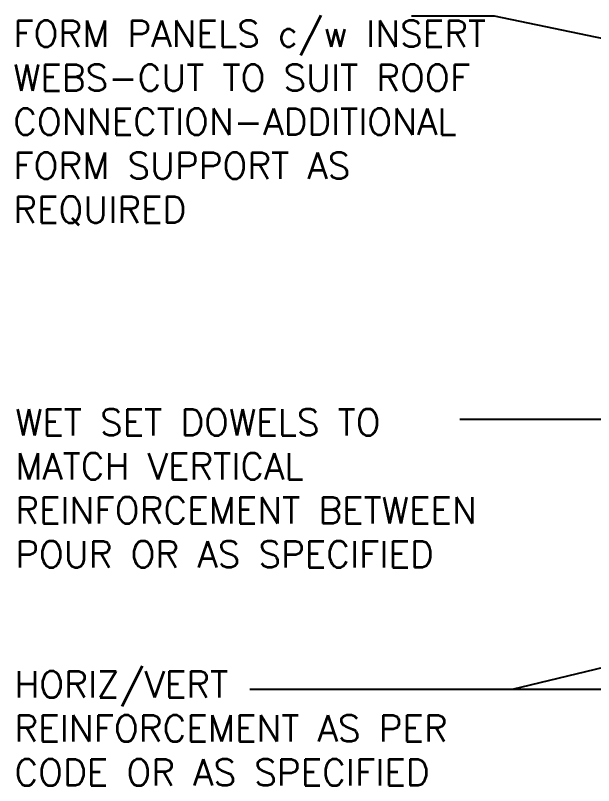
# Model space of a CAD drawing. Header units: inches. Extents: x 98 to 210, y 121 to 199.
# Drawn here: x 155.51 to 171.94, y 146.13 to 168.02 of the extents above; entities that cross this region are included whole.
import ezdxf

# ---------------------------------------------------------------- set-up
doc = ezdxf.new("R2010")
doc.units = ezdxf.units.IN
doc.header["$LTSCALE"] = 0.5
doc.header["$MEASUREMENT"] = 0
doc.layers.add('TEXT', color=4, linetype='Continuous')
doc.styles.add('DIM', font='romans.shx', dxfattribs={"width": 0.7})
doc.styles.add('ROMANS', font='romans.shx', dxfattribs={"height": 0.75})
doc.dimstyles.new('ext_12', dxfattribs={"dimscale": 12, "dimtxt": 0.09375, "dimasz": 0.09375, "dimexe": 0.09375, "dimexo": 0.0625, "dimgap": 0.0625, "dimtad": 1, "dimdec": 1, "dimzin": 3, "dimdsep": 46, "dimlunit": 4, "dimtxsty": 'DIM', "dimcen": 0.09, "dimdle": 0.09375, "dimclrt": 4, "dimadec": 0, "dimazin": 0, "dimtfac": 1, "dimtdec": 1, "dimtmove": 2, "dimatfit": 3, "dimfxl": 1, "dimfrac": 2, "dimtolj": 1, "dimtzin": 0, "dimarcsym": 0})

msp = doc.modelspace()

# ---------------------------------------------------------------- texts
at = {"layer": 'TEXT', "char_height": 0.75, "style": 'ROMANS'}
for s, insert, width, attachment_point in [('FORM PANELS c/w INSERT WEBS-CUT TO SUIT ROOF CONNECTION-ADDITIONAL\\PFORM SUPPORT AS \\PREQUIRED', (155.446, 164.968), 14.56613, 4), ('WET SET DOWELS TO MATCH VERTICAL REINFORCEMENT BETWEEN POUR OR AS SPECIFIED', (155.503, 154.585), 15.31511, 4), ('HORIZ/VERT REINFORCEMENT AS PER CODE OR AS SPECIFIED', (155.48, 149.385), 14.36832, 1)]:
    msp.add_mtext(s, dxfattribs=dict(at, insert=insert, width=width, attachment_point=attachment_point))

# ---------------------------------------------------------------- leaders
at = {"layer": 'TEXT'}
for points, override in [([(174.869, 166.799), (169.127, 167.996), (166.766, 167.996)], {"dimtad": 0}), ([(179.639, 156.538), (168.141, 156.538)], {"dimgap": 0.0625, "dimtad": 0}), ([(183.097, 152.104), (169.627, 148.868), (162.173, 148.868)], {"dimgap": 0.0625, "dimtad": 0}), ([(182.034, 148.868), (169.627, 148.868), (162.173, 148.868)], {"dimgap": 0.0625, "dimtad": 0})]:
    msp.add_leader(points, dimstyle='ext_12', override=override, dxfattribs=at)

doc.saveas('drawing.dxf')
